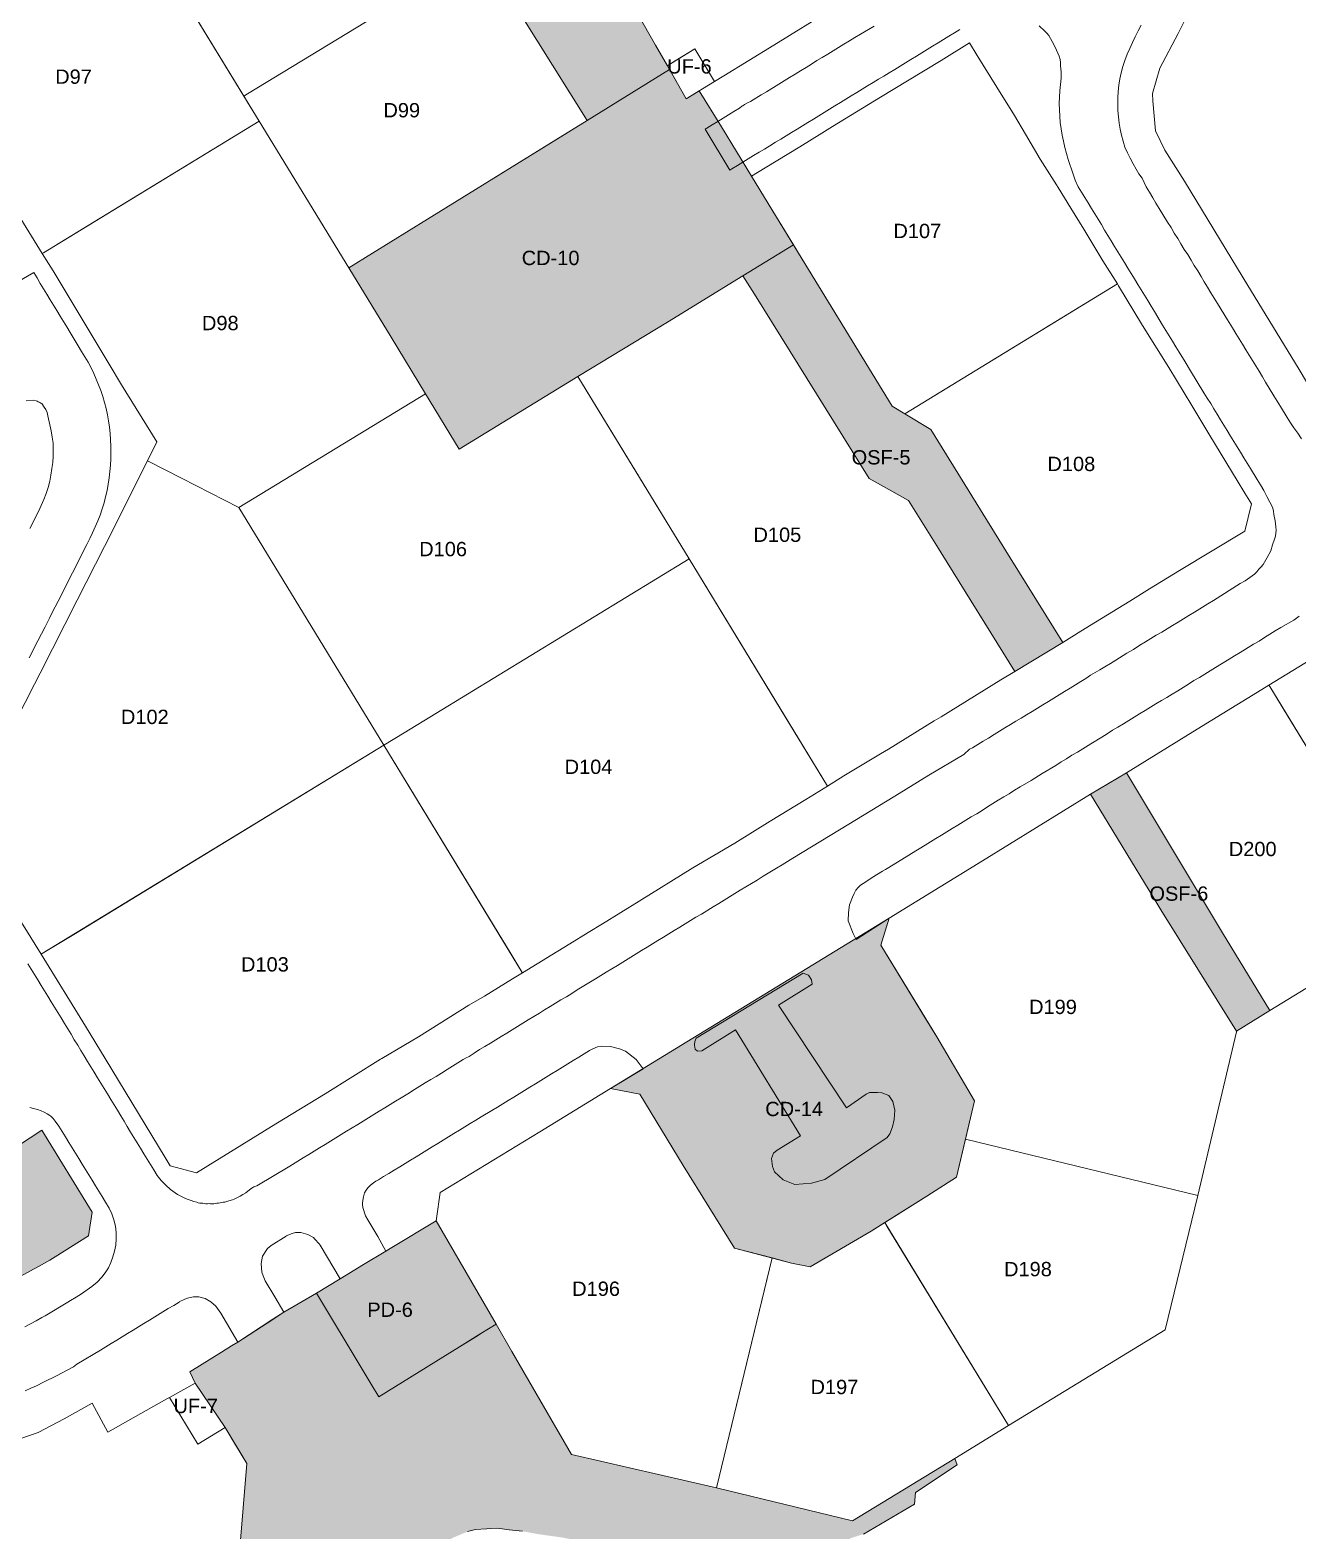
# Model space of a CAD drawing. Header units: metres. Extents: x 662613 to 666742, y 2728069 to 2732733.
# Drawn here: x 663314.1 to 663473.7, y 2728750.6 to 2728939.4 of the extents above; entities that cross this region are included whole.
import ezdxf
from ezdxf.enums import TextEntityAlignment as Align

# ---------------------------------------------------------------- set-up
doc = ezdxf.new("R2010")
doc.units = ezdxf.units.M
doc.header["$MEASUREMENT"] = 0
for name, color, linetype, lineweight in [('DQ_PLOT_ID', 252, 'Continuous', 18), ('Xref_DQ_MasterPlan_2024$0$DQ_PLOTS', 252, 'Continuous', 15), ('Xref_DQ_MasterPlan_2024$0$DQ_ROADS', 8, 'Continuous', 13)]:
    doc.layers.add(name, color=color, linetype=linetype, lineweight=lineweight)
doc.layers.add('Open area$0$INTENSIVE LANDSCAPING AND PLAZAS', color=7, linetype='Continuous', true_color=0xecf9e2)
doc.layers.add('Open area$0$PUBLIC PARKING', color=254, linetype='Continuous')
doc.styles.add('DQ_Plot_ID', font='arial.ttf')

# ---------------------------------------------------------------- blocks, each defined once
blk = doc.blocks.new('Xref_DQ_MasterPlan_2024$0$DQ_Roads_')
at = {"layer": 'Xref_DQ_MasterPlan_2024$0$DQ_ROADS'}
for points in [[(663473.8561, 2728865.6725), (663473.1593, 2728865.18), (663471.517, 2728864.2434), (663470.8243, 2728863.8336), (663470.1441, 2728863.4151), (663469.4673, 2728862.9986), (663468.7903, 2728862.5414), (663468.0998, 2728862.1562), (663466.4077, 2728861.1046), (663465.6847, 2728860.6919), (663465.0266, 2728860.2535), (663463.3117, 2728859.2325), (663462.6476, 2728858.8055), (663461.9529, 2728858.3867), (663461.2879, 2728857.9738), (663460.5918, 2728857.5705), (663459.91, 2728857.1372), (663459.2246, 2728856.7131), (663458.5612, 2728856.2964), (663457.863, 2728855.882), (663457.1768, 2728855.4571), (663456.4963, 2728855.051), (663455.8121, 2728854.6397), (663455.125, 2728854.232), (663454.4396, 2728853.8128), (663453.7483, 2728853.402), (663453.0726, 2728852.9722), (663452.3998, 2728852.5443), (663451.7282, 2728852.1391), (663451.0378, 2728851.7165), (663450.3626, 2728851.3199), (663449.6719, 2728850.8909), (663448.9897, 2728850.4786), (663447.6303, 2728849.6279), (663446.5966, 2728848.9883), (663445.9357, 2728848.5849), (663445.239, 2728848.1737), (663444.5527, 2728847.7483), (663443.8843, 2728847.3445), (663443.1994, 2728846.9144), (663441.499, 2728845.8793), (663440.1008, 2728845.021), (663438.7328, 2728844.1895), (663438.0359, 2728843.7767), (663437.3659, 2728843.3503), (663436.6761, 2728842.9439), (663435.9827, 2728842.5137), (663435.3124, 2728842.1051), (663434.6195, 2728841.6808), (663433.9454, 2728841.252), (663433.2595, 2728840.8314), (663432.5801, 2728840.4167), (663430.8672, 2728839.3869), (663430.1864, 2728838.9609), (663429.5028, 2728838.5455), (663428.8237, 2728838.1142), (663428.1315, 2728837.6989), (663427.4475, 2728837.3013), (663426.7676, 2728836.8819), (663425.0744, 2728835.842), (663424.3662, 2728835.4153), (663421.9787, 2728833.921), (663421.7899, 2728833.8258), (663421.4123, 2728833.605), (663420.664, 2728833.1215), (663419.9899, 2728832.7026), (663419.3136, 2728832.2785), (663418.6452, 2728831.8466), (663418.3488, 2728831.538), (663418.0745, 2728831.2095), (663417.8325, 2728830.7851), (663417.6168, 2728830.3468), (663417.2705, 2728829.3739), (663417.1406, 2728828.4029), (663417.088, 2728827.3577), (663417.7106, 2728825.7686), (663418.0998, 2728825.0217), (663422.2306, 2728827.691), (663421.1916, 2728824.296), (663428.2559, 2728812.756), (663432.9957, 2728804.732), (663430.725, 2728795.132), (663426.9743, 2728792.7168), (663419.9924, 2728788.3329), (663412.3241, 2728783.834), (663409.9625, 2728784.3123), (663402.7722, 2728786.186), (663396.3281, 2728796.5719), (663390.8793, 2728805.56), (663387.1994, 2728806.261), (663391.2955, 2728808.7229), (663390.399, 2728809.9083), (663389.0677, 2728810.9665), (663388.3069, 2728811.2554), (663387.1686, 2728811.5276), (663386.1016, 2728811.5741), (663385.563, 2728811.4907), (663384.8937, 2728811.2271), (663384.5544, 2728811.0286), (663383.8694, 2728810.6184), (663383.1866, 2728810.2014), (663382.5044, 2728809.7816), (663381.8232, 2728809.3625), (663381.141, 2728808.9453), (663380.4589, 2728808.5277), (663379.7774, 2728808.1092), (663379.0954, 2728807.6906), (663378.4132, 2728807.2719), (663377.7306, 2728806.8552), (663377.049, 2728806.4364), (663376.3663, 2728806.018), (663375.6832, 2728805.6011), (663375.0008, 2728805.1836), (663374.3173, 2728804.7665), (663373.6351, 2728804.3511), (663372.9518, 2728803.9346), (663372.2691, 2728803.5166), (663370.9034, 2728802.6835), (663370.221, 2728802.2679), (663369.5387, 2728801.8515), (663368.856, 2728801.4338), (663368.1738, 2728801.0156), (663367.491, 2728800.596), (663366.8086, 2728800.179), (663366.1258, 2728799.7611), (663365.444, 2728799.3452), (663364.7609, 2728798.9281), (663364.0777, 2728798.5099), (663363.3958, 2728798.0935), (663362.7126, 2728797.6761), (663362.0292, 2728797.2585), (663361.3477, 2728796.8418), (663360.6652, 2728796.4258), (663359.9823, 2728796.009), (663359.3, 2728795.5914), (663358.6258, 2728795.1781), (663357.9957, 2728794.7917), (663357.6782, 2728794.6116), (663357.374, 2728794.4098), (663356.9991, 2728794.1051), (663356.632, 2728793.7834), (663356.4268, 2728793.4614), (663356.2444, 2728793.1258), (663356.1131, 2728792.6531), (663356.0077, 2728792.174), (663356, 2728791.8816), (663355.9942, 2728791.6584), (663356.036, 2728791.2806), (663356.3584, 2728790.2606), (663356.6578, 2728789.7357), (663357.8998, 2728787.6662), (663358.9104, 2728785.8127), (663356.1038, 2728784.1145), (663353.1644, 2728782.336), (663350.6377, 2728786.5654), (663350.5276, 2728786.744), (663349.9873, 2728787.3238), (663349.8105, 2728787.5135), (663349.0999, 2728787.918), (663348.2092, 2728788.1361), (663347.542, 2728788.1399), (663347.1417, 2728788.0222), (663346.3664, 2728787.7152), (663346.3552, 2728787.7108), (663344.5069, 2728786.5066), (663344.0204, 2728786.128), (663343.3916, 2728785.1658), (663343.2132, 2728784.2427), (663343.3317, 2728783.1626), (663343.5009, 2728782.6839), (663343.7174, 2728782.0716), (663344.969, 2728780.0571), (663346.0904, 2728778.1391), (663344.6968, 2728777.2283), (663340.304, 2728774.3575), (663338.1672, 2728778.0156), (663337.5463, 2728778.8652), (663336.8991, 2728779.4279), (663336.1983, 2728779.8637), (663335.3853, 2728780.06), (663335.1644, 2728780.0551), (663335.1527, 2728780.0548), (663334.7242, 2728780.0417), (663334.3001, 2728779.9791), (663333.9496, 2728779.9021), (663333.6131, 2728779.7773), (663332.9213, 2728779.4108), (663332.9129, 2728779.4061), (663332.2297, 2728778.9907), (663331.5468, 2728778.5746), (663329.1597, 2728777.1136), (663328.4719, 2728776.6923), (663327.7891, 2728776.2764), (663327.1051, 2728775.8606), (663326.4215, 2728775.4464), (663325.7382, 2728775.0315), (663325.0555, 2728774.6212), (663324.3707, 2728774.2067), (663323.6851, 2728773.7885), (663323.001, 2728773.371), (663320.0426, 2728771.5764), (663319.6095, 2728771.2563), (663318.8995, 2728770.8598), (663318.1923, 2728770.4832), (663317.4708, 2728770.1107), (663315.8255, 2728769.3059), (663314.9684, 2728768.8819), (663314.2429, 2728768.5599), (663313.5161, 2728768.2515)], [(663313.5082, 2728776.2995), (663314.2259, 2728776.6654), (663314.9372, 2728777.0537), (663315.6433, 2728777.4552), (663316.032, 2728777.6819), (663318.9177, 2728779.3973), (663319.2548, 2728779.6046), (663319.9391, 2728780.0019), (663320.6315, 2728780.4263), (663321.9369, 2728781.3401), (663322.5846, 2728781.8996), (663323.1704, 2728782.5161), (663323.6148, 2728783.0885), (663324.0017, 2728783.712), (663324.3194, 2728784.3736), (663324.5716, 2728785.0774), (663324.7801, 2728785.8155), (663324.9293, 2728786.5767), (663324.9926, 2728787.3554), (663324.9807, 2728788.1414), (663324.8878, 2728788.9365), (663324.7116, 2728789.7276), (663324.4525, 2728790.486), (663324.0959, 2728791.2331), (663323.6531, 2728791.9562), (663323.2163, 2728792.6695), (663322.7995, 2728793.3525), (663322.384, 2728794.0343), (663321.9693, 2728794.7151), (663321.549, 2728795.3994), (663321.1322, 2728796.0811), (663320.7137, 2728796.7652), (663320.295, 2728797.448), (663319.8743, 2728798.1314), (663319.4619, 2728798.8096), (663319.0408, 2728799.4923), (663318.6211, 2728800.171), (663318.1915, 2728800.8495), (663317.7564, 2728801.5172), (663317.3014, 2728802.1709), (663317.1804, 2728802.3367), (663317.0481, 2728802.4937), (663316.9027, 2728802.6408), (663316.7475, 2728802.7775), (663316.6535, 2728802.8487), (663316.3096, 2728803.0882), (663315.9366, 2728803.2952), (663315.5502, 2728803.4756), (663315.0768, 2728803.6333), (663314.5936, 2728803.7576), (663314.1124, 2728803.8892)], [(663314.1208, 2728876.6845), (663314.4834, 2728877.4066), (663314.8448, 2728878.1262), (663315.207, 2728878.85), (663315.5415, 2728879.5912), (663315.8673, 2728880.3418), (663316.1585, 2728881.0989), (663316.412, 2728881.8698), (663316.6176, 2728882.644), (663316.7815, 2728883.4332), (663316.9063, 2728884.243), (663316.9996, 2728885.0221), (663317.0393, 2728885.8194), (663317.0586, 2728886.6168), (663317.0599, 2728887.4199), (663316.9305, 2728888.1939), (663316.8008, 2728888.9695), (663316.4047, 2728890.8961), (663316.2828, 2728891.2789), (663316.1367, 2728891.6532), (663315.945, 2728891.9695), (663315.6126, 2728892.4165), (663315.508, 2728892.487), (663315.3987, 2728892.5501), (663315.2853, 2728892.6055), (663315.1683, 2728892.6529), (663315.039, 2728892.7094), (663314.9096, 2728892.766), (663314.6379, 2728892.8423), (663313.6745, 2728892.7763)], [(663308.2764, 2728905.2733), (663314.6071, 2728908.9023), (663315.0252, 2728908.2189), (663315.4332, 2728907.5399), (663315.8508, 2728906.8552), (663316.2574, 2728906.1776), (663316.6886, 2728905.4825), (663317.0958, 2728904.8096), (663317.522, 2728904.1151), (663317.9317, 2728903.4303), (663318.3386, 2728902.7574), (663318.7614, 2728902.0681), (663319.1834, 2728901.3747), (663320.2164, 2728899.6744), (663320.6312, 2728898.9893), (663321.0454, 2728898.3053), (663321.4538, 2728897.6171), (663321.8348, 2728896.9157), (663322.1724, 2728896.2164), (663322.4837, 2728895.5082), (663322.7782, 2728894.7845), (663323.0532, 2728894.0462), (663323.305, 2728893.3032), (663323.5252, 2728892.5494), (663323.7187, 2728891.7836), (663323.882, 2728891.0112), (663324.0237, 2728890.232), (663324.1455, 2728889.4497), (663324.2238, 2728888.673), (663324.2786, 2728887.8663), (663324.3132, 2728887.0701), (663324.3256, 2728886.2726), (663324.3119, 2728885.4739), (663324.2732, 2728884.6762), (663324.2059, 2728883.8777), (663324.1104, 2728883.083), (663323.9878, 2728882.2904), (663323.8482, 2728881.4982), (663323.6633, 2728880.7031), (663323.4568, 2728879.9394), (663323.2191, 2728879.1626), (663322.966, 2728878.3996), (663322.6668, 2728877.6497), (663322.3446, 2728876.9024), (663322.0028, 2728876.1626), (663321.6546, 2728875.445), (663321.2907, 2728874.711), (663320.9326, 2728873.9978), (663320.5713, 2728873.283), (663320.2098, 2728872.5693), (663319.8485, 2728871.8546), (663319.4863, 2728871.1432), (663319.125, 2728870.4298), (663318.7658, 2728869.7136), (663318.402, 2728869), (663318.0464, 2728868.2899), (663317.6815, 2728867.5793), (663317.3075, 2728866.8631), (663316.9505, 2728866.142), (663316.5886, 2728865.4322), (663316.0376, 2728864.3452), (663315.1339, 2728862.5629), (663314.7714, 2728861.8474), (663314.4094, 2728861.136), (663314.0472, 2728860.422)], [(663313.8772, 2728821.9587), (663314.2942, 2728821.2741), (663314.7149, 2728820.5907), (663315.1337, 2728819.9131), (663315.5486, 2728819.2267), (663315.965, 2728818.5458), (663316.3835, 2728817.8655), (663316.8018, 2728817.182), (663317.2179, 2728816.4997), (663317.632, 2728815.8182), (663318.0556, 2728815.135), (663318.4727, 2728814.4517), (663318.8897, 2728813.7705), (663319.3027, 2728813.0873), (663319.7207, 2728812.4042), (663320.1427, 2728811.7222), (663320.5587, 2728811.0398), (663320.9756, 2728810.3573), (663321.3941, 2728809.6747), (663321.8096, 2728808.9917), (663322.2219, 2728808.3065), (663322.6408, 2728807.6267), (663323.0577, 2728806.9424), (663323.4747, 2728806.2594), (663323.8923, 2728805.5761), (663324.31, 2728804.8944), (663324.7239, 2728804.2113), (663325.1408, 2728803.5281), (663325.5567, 2728802.8436), (663325.9742, 2728802.1619), (663326.3871, 2728801.4787), (663326.8046, 2728800.7935), (663327.2216, 2728800.1119), (663327.6383, 2728799.4277), (663328.0542, 2728798.745), (663328.47, 2728798.0618), (663328.8855, 2728797.3786), (663329.3005, 2728796.6948), (663329.7226, 2728796.0141), (663330.1499, 2728795.3339), (663330.6509, 2728794.6944), (663331.2135, 2728794.0905), (663331.8042, 2728793.5711), (663332.4016, 2728793.1444), (663332.7062, 2728792.9442), (663333.0239, 2728792.7657), (663333.3622, 2728792.5872), (663333.7117, 2728792.4314), (663334.052, 2728792.287), (663334.4016, 2728792.1666), (663334.7657, 2728792.0461), (663335.1369, 2728791.9504), (663335.3233, 2728791.8995), (663335.5128, 2728791.8618), (663335.7045, 2728791.8372), (663335.8974, 2728791.8259), (663336.0885, 2728791.7947), (663336.2813, 2728791.7769), (663336.4748, 2728791.7724), (663336.6683, 2728791.7813), (663336.8694, 2728791.7646), (663337.0712, 2728791.762), (663337.2727, 2728791.7733), (663337.4729, 2728791.7986), (663337.6721, 2728791.8224), (663337.8714, 2728791.8456), (663337.874, 2728791.837), (663337.8761, 2728791.8281), (663338.0722, 2728791.8774), (663338.2713, 2728791.913), (663338.4683, 2728791.9518), (663338.6675, 2728791.9768), (663339.0511, 2728792.0948), (663339.445, 2728792.2017), (663339.6357, 2728792.2749), (663339.8208, 2728792.3612), (663340.5716, 2728792.7025), (663340.9323, 2728792.9212), (663341.283, 2728793.1555), (663341.9672, 2728793.687), (663342.163, 2728793.8086), (663342.2912, 2728793.876), (663342.6675, 2728794.0099), (663346.8185, 2728796.5029), (663347.1607, 2728796.7134), (663348.5298, 2728797.5594), (663349.2072, 2728797.9751), (663349.9007, 2728798.3883), (663350.5799, 2728798.797), (663351.2797, 2728799.2313), (663351.9465, 2728799.6449), (663353.3164, 2728800.4883), (663353.9869, 2728800.9024), (663354.6894, 2728801.3152), (663355.3844, 2728801.7364), (663356.0493, 2728802.1501), (663357.4208, 2728802.9987), (663358.0945, 2728803.413), (663358.782, 2728803.8356), (663359.4644, 2728804.255), (663360.1463, 2728804.6699), (663360.8312, 2728805.0846), (663361.6813, 2728805.5962), (663362.5317, 2728806.1211), (663363.884, 2728806.9637), (663364.5756, 2728807.3876), (663365.2495, 2728807.7834), (663365.9391, 2728808.2131), (663366.6207, 2728808.6378), (663367.2993, 2728809.0573), (663367.9656, 2728809.4917), (663368.6474, 2728809.9015), (663369.0082, 2728810.1108), (663369.3827, 2728810.2945), (663370.0291, 2728810.7241), (663370.7067, 2728811.1524), (663371.3915, 2728811.5585), (663372.0812, 2728811.985), (663372.7435, 2728812.4061), (663373.4456, 2728812.8018), (663374.1382, 2728813.227), (663374.8251, 2728813.6323), (663375.4953, 2728814.075), (663376.1714, 2728814.4911), (663376.8459, 2728814.9043), (663377.5288, 2728815.3196), (663378.2328, 2728815.7305), (663378.8957, 2728816.1584), (663379.5792, 2728816.5769), (663380.273, 2728817.0011), (663380.9532, 2728817.4165), (663381.6372, 2728817.8026), (663382.3275, 2728818.2239), (663382.997, 2728818.6609), (663384.2632, 2728819.4313), (663385.3041, 2728820.0581), (663385.9597, 2728820.4661), (663386.6533, 2728820.8804), (663388.0513, 2728821.7395), (663389.7419, 2728822.7834), (663390.4317, 2728823.1993), (663391.1018, 2728823.6197), (663391.7896, 2728824.0343), (663392.4697, 2728824.4549), (663393.1596, 2728824.8741), (663393.8355, 2728825.2942), (663394.5213, 2728825.711), (663395.1908, 2728826.1222), (663395.8877, 2728826.5446), (663396.5664, 2728826.9619), (663397.2529, 2728827.3824), (663397.9281, 2728827.8002), (663398.617, 2728828.208), (663399.2982, 2728828.6302), (663399.4136, 2728828.7014), (663400.1104, 2728829.1019), (663400.7961, 2728829.523), (663402.1565, 2728830.3728), (663402.8318, 2728830.7822), (663403.5125, 2728831.2021), (663404.1973, 2728831.617), (663405.623, 2728832.4807), (663406.3951, 2728832.9695), (663408.0914, 2728833.9972), (663408.7796, 2728834.401), (663409.4647, 2728834.8201), (663410.1359, 2728835.2457), (663416.0141, 2728838.8153), (663422.9732, 2728843.0352), (663427.2535, 2728845.6624), (663431.6493, 2728848.2823), (663432.3697, 2728848.9284), (663432.7166, 2728849.1296), (663433.4021, 2728849.5359), (663434.0886, 2728849.9401), (663434.7648, 2728850.3528), (663435.4521, 2728850.7788), (663436.1375, 2728851.1958), (663436.8145, 2728851.6141), (663437.5028, 2728852.0349), (663438.1848, 2728852.4505), (663438.8658, 2728852.8619), (663439.5468, 2728853.2794), (663440.2331, 2728853.7004), (663440.917, 2728854.1168), (663441.5988, 2728854.5325), (663442.2801, 2728854.9492), (663442.9628, 2728855.3666), (663443.6432, 2728855.7863), (663444.3237, 2728856.2054), (663445.0092, 2728856.6231), (663445.6933, 2728857.0383), (663446.3712, 2728857.4527), (663446.9991, 2728857.8378), (663447.5726, 2728858.24), (663448.7384, 2728858.9415), (663449.4053, 2728859.3173), (663450.1146, 2728859.7265), (663450.7754, 2728860.1475), (663452.1319, 2728861.0055), (663452.9883, 2728861.4992), (663453.809, 2728862.0174), (663454.5001, 2728862.4408), (663455.1684, 2728862.8635), (663455.8545, 2728863.2779), (663456.544, 2728863.6843), (663457.2301, 2728864.0887), (663457.9155, 2728864.5207), (663458.61, 2728864.9296), (663459.2971, 2728865.357), (663459.964, 2728865.7598), (663460.6541, 2728866.1977), (663462.359, 2728867.2298), (663463.0384, 2728867.6486), (663466.3981, 2728869.7709), (663467.022, 2728870.1268), (663467.6096, 2728870.5413), (663467.9105, 2728870.7381), (663468.1969, 2728870.9555), (663468.4972, 2728871.2676), (663468.7791, 2728871.5966), (663469.0514, 2728871.8763), (663469.3035, 2728872.1742), (663469.7921, 2728873.0363), (663470.2568, 2728873.9114), (663470.4916, 2728874.6372), (663470.746, 2728875.3652), (663470.855, 2728875.7294), (663470.9151, 2728876.102), (663470.9278, 2728876.4987), (663470.9099, 2728876.897), (663470.8182, 2728877.6748), (663470.6636, 2728878.4623), (663470.5988, 2728878.8662), (663470.506, 2728879.2645), (663470.3492, 2728879.648), (663470.1664, 2728880.0197), (663469.7889, 2728880.7409), (663469.3744, 2728881.4748), (663468.9553, 2728882.1856), (663468.5434, 2728882.8729), (663467.7113, 2728884.2385), (663467.2914, 2728884.9253), (663466.8798, 2728885.604), (663466.4604, 2728886.2882), (663466.0448, 2728886.972), (663465.6287, 2728887.6564), (663465.2113, 2728888.3379), (663464.7939, 2728889.0205), (663464.3753, 2728889.7025), (663463.9579, 2728890.3856), (663463.5391, 2728891.0663), (663463.12, 2728891.7491), (663462.7011, 2728892.4288), (663462.2541, 2728893.0989), (663461.84, 2728893.7754), (663461.0014, 2728895.1545), (663460.1667, 2728896.5221), (663459.4781, 2728897.6762), (663458.7295, 2728898.8919), (663458.3182, 2728899.5689), (663457.9186, 2728900.256), (663457.4991, 2728900.9442), (663457.0772, 2728901.6217), (663456.6604, 2728902.301), (663455.6247, 2728904.0078), (663455.2054, 2728904.6872), (663454.79, 2728905.3705), (663454.3696, 2728906.0548), (663453.9614, 2728906.7386), (663453.5401, 2728907.4163), (663453.117, 2728908.0976), (663452.7076, 2728908.784), (663452.288, 2728909.4642), (663451.8672, 2728910.1488), (663451.4484, 2728910.8303), (663451.0265, 2728911.5185), (663450.6157, 2728912.1915), (663450.1995, 2728912.8706), (663449.775, 2728913.5587), (663449.3619, 2728914.2388), (663448.9447, 2728914.9235), (663448.5283, 2728915.6063), (663448.111, 2728916.2883), (663447.694, 2728916.9711), (663447.2775, 2728917.6534), (663446.8588, 2728918.3353), (663446.4385, 2728919.0162), (663446.0112, 2728919.7022), (663445.6519, 2728920.5159), (663445.3825, 2728921.2554), (663444.7622, 2728923.1242), (663444.5443, 2728923.8821), (663444.3583, 2728924.6496), (663444.1693, 2728925.4244), (663444.0074, 2728926.1991), (663443.8798, 2728926.9875), (663443.7791, 2728927.7719), (663443.7091, 2728928.5604), (663443.6687, 2728929.3542), (663443.6582, 2728930.1515), (663443.6813, 2728930.9498), (663443.7368, 2728931.747), (663443.8157, 2728932.545), (663443.8752, 2728933.3456), (663443.8808, 2728934.14), (663443.8141, 2728934.9223), (663443.7941, 2728935.3215), (663443.7462, 2728935.7183), (663443.6214, 2728936.108), (663443.4704, 2728936.4883), (663443.1396, 2728937.2416), (663442.7462, 2728937.9761), (663442.5615, 2728938.3493), (663442.3532, 2728938.7099), (663442.1029, 2728939), (663441.8329, 2728939.2719), (663441.1372, 2728939.9437)], [(663431.1306, 2728939.473), (663430.4479, 2728939.0486), (663429.7687, 2728938.6241), (663429.0845, 2728938.2105), (663428.4042, 2728937.7934), (663427.7205, 2728937.3766), (663427.0382, 2728936.9597), (663426.3549, 2728936.5406), (663425.6728, 2728936.1264), (663424.9904, 2728935.7105), (663424.3065, 2728935.2905), (663423.6245, 2728934.8714), (663422.9437, 2728934.452), (663422.2602, 2728934.0378), (663421.5771, 2728933.6185), (663420.8971, 2728933.2038), (663420.2152, 2728932.7875), (663419.5309, 2728932.3682), (663418.8469, 2728931.954), (663418.1648, 2728931.5338), (663417.4809, 2728931.1184), (663416.7989, 2728930.7006), (663416.1166, 2728930.2827), (663415.4304, 2728929.8631), (663414.754, 2728929.4456), (663414.0691, 2728929.0308), (663413.3867, 2728928.614), (663412.7066, 2728928.1974), (663412.0226, 2728927.7789), (663411.3359, 2728927.3611), (663410.6583, 2728926.9477), (663409.9764, 2728926.527), (663409.2892, 2728926.1113), (663408.6088, 2728925.693), (663407.925, 2728925.2791), (663407.2442, 2728924.8586), (663406.5598, 2728924.4376), (663405.878, 2728924.0246), (663405.1959, 2728923.6062), (663404.5113, 2728923.1924), (663403.8282, 2728922.7759), (663403.1467, 2728922.357), (663402.4601, 2728921.9412), (663402.1965, 2728921.7981), (663399.0963, 2728926.9447), (663399.2016, 2728927.0109), (663399.307, 2728927.0771), (663399.9916, 2728927.4941), (663400.6744, 2728927.9138), (663401.3559, 2728928.3282), (663402.0397, 2728928.7422), (663402.7208, 2728929.1553), (663403.4257, 2728929.586), (663403.7294, 2728929.8216), (663403.8225, 2728929.8839), (663404.0487, 2728930.0355), (663404.411, 2728930.2355), (663404.7855, 2728930.4118), (663405.4569, 2728930.8399), (663406.1389, 2728931.2557), (663406.8131, 2728931.6486), (663408.359, 2728932.6002), (663409.0313, 2728933.028), (663409.7159, 2728933.4518), (663410.4272, 2728933.8364), (663411.1007, 2728934.2729), (663411.7858, 2728934.7025), (663412.4546, 2728935.117), (663413.1454, 2728935.5531), (663413.8226, 2728935.9541), (663414.5159, 2728936.3647), (663415.1945, 2728936.7796), (663415.8843, 2728937.2012), (663416.5623, 2728937.6073), (663417.2401, 2728938.0357), (663417.9315, 2728938.4475), (663418.629, 2728938.8847), (663420.3425, 2728939.9009)], [(663453.9388, 2728940.0055), (663453.5695, 2728939.2904), (663453.2074, 2728938.5686), (663452.8524, 2728937.8371), (663452.5183, 2728937.1017), (663452.1972, 2728936.3502), (663451.9111, 2728935.5861), (663451.6674, 2728934.8171), (663451.4594, 2728934.0398), (663451.2867, 2728933.2538), (663451.1512, 2728932.4597), (663451.0654, 2728931.6656), (663451.017, 2728930.8701), (663451.0062, 2728930.0732), (663451.0294, 2728929.2801), (663451.09, 2728928.4897), (663451.1913, 2728927.7066), (663451.3248, 2728926.9268), (663451.4845, 2728926.1596), (663451.6779, 2728925.4119), (663451.9207, 2728924.6877), (663452.2206, 2728923.9762), (663452.5638, 2728923.2703), (663452.9391, 2728922.5675), (663453.3148, 2728921.8888), (663453.6812, 2728921.3102), (663454.0845, 2728920.7895), (663454.5674, 2728919.6619), (663455.0082, 2728918.9967), (663455.4236, 2728918.3096), (663455.8221, 2728917.6197), (663456.2408, 2728916.9394), (663457.2798, 2728915.2329), (663457.73, 2728914.5715), (663458.1173, 2728913.8727), (663458.5707, 2728913.1947), (663458.966, 2728912.521), (663459.375, 2728911.8192), (663459.8082, 2728911.1588), (663460.2474, 2728910.4626), (663460.644, 2728909.7931), (663461.0746, 2728909.0975), (663461.4931, 2728908.4166), (663461.8862, 2728907.7196), (663462.3149, 2728907.0451), (663462.7311, 2728906.3567), (663463.1495, 2728905.6954), (663463.5805, 2728905.0067), (663464.8338, 2728902.9473), (663465.4458, 2728901.9351), (663465.874, 2728901.249), (663466.2907, 2728900.5648), (663466.7064, 2728899.8868), (663467.1251, 2728899.1973), (663467.5406, 2728898.5078), (663467.9547, 2728897.8336), (663468.3722, 2728897.1512), (663468.7873, 2728896.4779), (663469.2093, 2728895.7863), (663469.6176, 2728895.0941), (663470.6519, 2728893.3952), (663471.066, 2728892.7165), (663471.4807, 2728892.0348), (663472.3402, 2728890.6604), (663472.7456, 2728889.9851), (663473.1807, 2728889.3703), (663473.6577, 2728888.6838), (663474.1135, 2728887.9657)]]:
    blk.add_lwpolyline(points, dxfattribs=at)
blk.add_lwpolyline([(663397.744, 2728811.7095), (663397.8193, 2728811.22), (663398.1368, 2728810.9819), (663398.6924, 2728811.0216), (663402.8993, 2728813.641), (663411.0749, 2728800.306), (663408.1381, 2728798.52), (663407.7015, 2728798.1231), (663407.4634, 2728797.4484), (663407.5824, 2728796.4563), (663407.8206, 2728795.7816), (663408.8921, 2728794.7894), (663410.3606, 2728794.1941), (663412.464, 2728794.3528), (663414.1706, 2728794.8291), (663421.989, 2728800.1075), (663422.3462, 2728800.5838), (663422.6637, 2728801.4569), (663422.8621, 2728802.3697), (663422.9415, 2728803.5206), (663422.7034, 2728804.6319), (663422.1875, 2728805.386), (663421.3244, 2728805.7179), (663420.7801, 2728805.7729), (663419.7771, 2728805.7465), (663419.3424, 2728805.5339), (663416.8693, 2728803.8381), (663408.3365, 2728816.7366), (663412.5434, 2728819.3957), (663412.464, 2728819.9513), (663412.1068, 2728820.5069), (663411.4321, 2728820.7847), (663397.978, 2728812.6091), (663397.7796, 2728812.1725), (663397.7505, 2728811.7942)], close=True, dxfattribs=at)
blk = doc.blocks.new('Xref_DQ_MasterPlan_2024')
at = {"layer": 'Xref_DQ_MasterPlan_2024$0$DQ_PLOTS'}
for points in [[(663369.2, 2728750.53), (663370.21, 2728750.8), (663372.95, 2728750.95), (663374.45, 2728750.74), (663376.11, 2728750.58)], [(663419.01, 2728750.21), (663425.44, 2728753.96), (663425.58, 2728755.43), (663430.82, 2728758.94), (663430.52, 2728759.74), (663437.27, 2728763.86), (663456.99, 2728775.89), (663461.09, 2728792.81), (663465.94, 2728813.4), (663465.96, 2728813.49), (663470.16, 2728816.09), (663488.26, 2728827.13), (663506.19, 2728838.07), (663524.12, 2728849), (663542.05, 2728859.93), (663555.83, 2728856.59), (663573.04, 2728852.42), (663593.27, 2728864.76)], [(663577.14, 2728943.86), (663564.99, 2728936.39), (663554.23, 2728929.81), (663539.64, 2728920.93), (663527.28, 2728913.28), (663513.04, 2728904.73), (663501.66, 2728897.79), (663489.84, 2728890.6), (663483.11, 2728886.27), (663479.62, 2728886.96), (663473.84, 2728896.72), (663466.79, 2728908.25), (663459.39, 2728920.39), (663456.93, 2728924.31), (663455.78, 2728926.73), (663455.42, 2728930.48), (663455.37, 2728931.42), (663456.29, 2728934.6), (663458.63, 2728938.96), (663467.23, 2728956.22)], [(663376.11, 2728750.58), (663374.45, 2728750.74), (663372.95, 2728750.95), (663370.21, 2728750.8), (663369.2, 2728750.53)], [(663339.21, 2728732.21), (663341.43, 2728759.11), (663340.02, 2728761.43), (663338.68, 2728763.62), (663334.93, 2728769.22), (663334.26, 2728770.63), (663338.23, 2728773.11), (663339.51, 2728773.88), (663340.3, 2728774.36), (663344.7, 2728777.23), (663346.09, 2728778.14), (663350.18, 2728780.53), (663356.07, 2728770.77), (663357.08, 2728769.09), (663358.04, 2728767.49), (663368.17, 2728773.75), (663370.44, 2728775.16), (663370.44, 2728775.16), (663370.87, 2728775.43), (663372.78, 2728776.61), (663374.76, 2728773.19), (663382.27, 2728760.22), (663400.53, 2728756.04), (663417.64, 2728751.89), (663430.52, 2728759.74), (663430.82, 2728758.94), (663425.58, 2728755.43), (663425.44, 2728753.96), (663419.01, 2728750.21)]]:
    blk.add_lwpolyline(points, dxfattribs=at)
blk.add_lwpolyline([(663309.61, 2728797.09), (663315.62, 2728801.03), (663321.95, 2728790.69), (663321.51, 2728787.74), (663317.31, 2728785.09, -0.03357), (663306.15, 2728779.39)], format="xyb", dxfattribs=at)
for points in [[(663355.29, 2728974.75), (663367.29, 2728982.3), (663369.1, 2728979.13), (663369.11, 2728979.11), (663369.88, 2728977.76), (663377.22, 2728964.9), (663382.2, 2728956.18), (663384.11, 2728952.83), (663392.85, 2728937.52), (663394.34, 2728934.91), (663394.62, 2728934.42), (663384.24, 2728928.01), (663373.55, 2728945.15), (663372.87, 2728946.24), (663372.47, 2728946.9), (663370.98, 2728949.34), (663362.05, 2728964.01), (663356.23, 2728973.25), (663355.29, 2728974.75)], [(663370.98, 2728949.34), (663341.52, 2728931.37), (663341.5, 2728931.36), (663341.06, 2728931.09), (663325.58, 2728956.46), (663327.87, 2728957.84), (663341.76, 2728966.48), (663352.84, 2728973.25), (663353.1, 2728973.41), (663355.29, 2728974.75), (663356.23, 2728973.25), (663362.05, 2728964.01), (663370.98, 2728949.34)], [(663426.72, 2728949.07), (663416.94, 2728943.16), (663416.66, 2728942.99), (663415.09, 2728942.04), (663407.74, 2728937.52), (663401.44, 2728933.64), (663400.29, 2728932.94), (663397.8, 2728937.03), (663395.34, 2728935.52), (663394.39, 2728934.94), (663394.34, 2728934.91), (663392.85, 2728937.52), (663384.11, 2728952.83), (663382.2, 2728956.18), (663411.49, 2728974.04), (663426.72, 2728949.07)], [(663315.68, 2728911.3), (663308.25, 2728923.29), (663304.73, 2728928.74), (663303.68, 2728930.91), (663303.45, 2728933.24), (663303.57, 2728935.41), (663304.06, 2728938.57), (663305.13, 2728942.09), (663306.83, 2728944.48), (663309.38, 2728946.55), (663313.21, 2728948.99), (663316.65, 2728951.06), (663320.29, 2728953.26), (663325.58, 2728956.46), (663342.98, 2728927.95), (663315.84, 2728911.4), (663315.68, 2728911.3)], [(663354.24, 2728909.49), (663342.98, 2728927.95), (663341.06, 2728931.09), (663341.5, 2728931.36), (663341.52, 2728931.37), (663370.98, 2728949.34), (663372.47, 2728946.9), (663372.87, 2728946.24), (663373.55, 2728945.15), (663384.24, 2728928.01), (663364.17, 2728915.62), (663357.23, 2728911.34), (663354.24, 2728909.49)], [(663400.29, 2728932.94), (663396.71, 2728930.76), (663394.34, 2728934.91), (663394.39, 2728934.94), (663397.8, 2728937.03), (663400.29, 2728932.94)], [(663441.26, 2728923.16), (663443.31, 2728919.94), (663443.53, 2728919.6), (663445.12, 2728917), (663446.76, 2728914.34), (663449.15, 2728910.38), (663450.97, 2728907.46), (663445.5, 2728904.13), (663424.21, 2728891.14), (663422.63, 2728892.1), (663410.85, 2728911.35), (663408.08, 2728915.88), (663404.94, 2728921.02), (663406.64, 2728922.07), (663411, 2728924.71), (663413.79, 2728926.44), (663415.1, 2728927.25), (663421.17, 2728930.97), (663424.55, 2728933), (663428.8, 2728935.59), (663432.36, 2728937.78), (663433.32, 2728936.22), (663435.8, 2728932.22), (663438.02, 2728928.65), (663439.41, 2728926.29), (663441.26, 2728923.16)], [(663396.71, 2728930.76), (663398.36, 2728931.77), (663401.14, 2728927.23), (663404.94, 2728921.02), (663408.08, 2728915.88), (663410.23, 2728912.37), (663403.85, 2728908.47), (663394.34, 2728902.67), (663383.09, 2728895.81), (663368.16, 2728886.7), (663363.92, 2728893.65), (663359.57, 2728900.76), (663354.24, 2728909.49), (663357.23, 2728911.34), (663364.17, 2728915.62), (663380.31, 2728925.59), (663384.24, 2728928.01), (663394.62, 2728934.42), (663395.24, 2728933.33), (663396.71, 2728930.76)], [(663354.24, 2728909.49), (663359.57, 2728900.76), (663363.92, 2728893.65), (663340.43, 2728879.33), (663333.2, 2728883.04), (663329.02, 2728885.18), (663328.91, 2728885.23), (663330.09, 2728887.6), (663325.66, 2728894.79), (663324.12, 2728897.36), (663317.04, 2728909.1), (663316.46, 2728910.04), (663315.68, 2728911.3), (663315.84, 2728911.4), (663322.2, 2728915.27), (663342.98, 2728927.95), (663354.24, 2728909.49)], [(663438.06, 2728858.72), (663428.78, 2728873.66), (663428.45, 2728874.19), (663424.7, 2728880.24), (663421.16, 2728882.19), (663419.74, 2728882.98), (663405.29, 2728906.17), (663403.85, 2728908.47), (663410.23, 2728912.37), (663410.85, 2728911.35), (663422.63, 2728892.1), (663424.21, 2728891.14), (663427.5, 2728889.15), (663437.48, 2728873.03), (663444.08, 2728862.37), (663438.06, 2728858.72)], [(663414.49, 2728844.31), (663409.26, 2728852.89), (663397.07, 2728872.87), (663383.09, 2728895.81), (663394.34, 2728902.67), (663403.85, 2728908.47), (663405.29, 2728906.17), (663419.74, 2728882.98), (663421.16, 2728882.19), (663424.7, 2728880.24), (663428.45, 2728874.19), (663428.78, 2728873.66), (663438.06, 2728858.72), (663436.28, 2728857.65), (663428.78, 2728853.03), (663427.93, 2728852.5), (663422.16, 2728848.96), (663421.16, 2728848.37), (663416.56, 2728845.6), (663414.49, 2728844.31)], [(663424.21, 2728891.14), (663450.97, 2728907.46), (663451.11, 2728907.24), (663454.13, 2728902.26), (663457.42, 2728896.95), (663460.33, 2728892.17), (663462.58, 2728888.41), (663466.03, 2728882.76), (663467, 2728881.17), (663467.83, 2728879.8), (663467.01, 2728876.39), (663462.88, 2728873.9), (663458.8, 2728871.44), (663455, 2728869.13), (663452.51, 2728867.57), (663448.22, 2728864.91), (663446.37, 2728863.78), (663444.08, 2728862.37), (663437.48, 2728873.03), (663427.5, 2728889.15), (663424.21, 2728891.14)], [(663363.92, 2728893.65), (663368.16, 2728886.7), (663383.09, 2728895.81), (663384.71, 2728893.15), (663397.07, 2728872.87), (663361.22, 2728851.01), (663358.65, 2728849.44), (663340.43, 2728879.33), (663363.92, 2728893.65)], [(663315.55, 2728823.15), (663313.49, 2728826.49), (663309.84, 2728832.21), (663309.04, 2728833.79), (663307.92, 2728836.43), (663307.7, 2728839.58), (663307.64, 2728840.42), (663307.85, 2728842.66), (663308.28, 2728844.25), (663309.17, 2728846.69), (663310.06, 2728848.08), (663314.69, 2728857.12), (663315.41, 2728858.51), (663320.07, 2728867.68), (663323.51, 2728874.42), (663328.91, 2728885.23), (663329.02, 2728885.18), (663333.2, 2728883.04), (663340.43, 2728879.33), (663358.65, 2728849.44), (663315.67, 2728823.23), (663315.55, 2728823.15)], [(663414.49, 2728844.31), (663411.75, 2728842.61), (663407.29, 2728839.89), (663402.82, 2728837.13), (663397.54, 2728834.03), (663390.81, 2728829.83), (663386.18, 2728826.97), (663384.37, 2728825.87), (663382.06, 2728824.46), (663379.81, 2728823.09), (663376.11, 2728820.82), (663376.09, 2728820.86), (663374.67, 2728823.17), (663358.65, 2728849.44), (663361.22, 2728851.01), (663397.07, 2728872.87), (663414.49, 2728844.31)], [(663470.03, 2728856.99), (663477.59, 2728861.62), (663487.98, 2728867.93), (663488.07, 2728867.78), (663506.19, 2728838.07), (663488.26, 2728827.13), (663471.84, 2728854.07), (663470.14, 2728856.85), (663470.03, 2728856.99)], [(663470.16, 2728816.09), (663464.19, 2728825.85), (663452.09, 2728845.96), (663461.01, 2728851.45), (663469.14, 2728856.44), (663470.03, 2728856.99), (663470.14, 2728856.85), (663488.26, 2728827.13), (663470.16, 2728816.09)], [(663376.11, 2728820.82), (663374.85, 2728820.05), (663371.33, 2728817.87), (663369.38, 2728816.74), (663363.02, 2728812.77), (663358.4, 2728810.05), (663358.25, 2728809.96), (663351.27, 2728805.6), (663345.06, 2728801.8), (663335.1, 2728795.65), (663331.76, 2728796.53), (663331.16, 2728797.6), (663323.59, 2728810.05), (663321.13, 2728814.1), (663315.55, 2728823.15), (663315.67, 2728823.23), (663319.85, 2728825.78), (663358.65, 2728849.44), (663376.09, 2728820.86), (663376.11, 2728820.82)], [(663447.56, 2728843.27), (663452.09, 2728845.96), (663464.19, 2728825.85), (663470.16, 2728816.09), (663465.96, 2728813.49), (663456.43, 2728828.72), (663455.53, 2728830.2), (663447.56, 2728843.27)], [(663422.23, 2728827.69), (663425.71, 2728829.83), (663433.98, 2728834.92), (663447.56, 2728843.27), (663455.53, 2728830.2), (663456.43, 2728828.72), (663465.96, 2728813.49), (663465.94, 2728813.4), (663461.09, 2728792.81), (663431.85, 2728799.9), (663433, 2728804.73), (663428.26, 2728812.76), (663426.84, 2728815.06), (663421.19, 2728824.3), (663422.23, 2728827.69)], [(663387.2, 2728806.26), (663422.23, 2728827.69), (663421.19, 2728824.3), (663426.84, 2728815.06), (663428.26, 2728812.76), (663433, 2728804.73), (663431.85, 2728799.9), (663430.72, 2728795.13), (663426.97, 2728792.72), (663421.7, 2728789.4), (663419.99, 2728788.33), (663412.32, 2728783.83), (663409.96, 2728784.31), (663407.53, 2728784.95), (663402.77, 2728786.19), (663396.33, 2728796.57), (663390.88, 2728805.56), (663387.2, 2728806.26)], [(663407.53, 2728784.95), (663406.83, 2728782.04), (663400.53, 2728756.04), (663382.27, 2728760.22), (663374.76, 2728773.19), (663372.78, 2728776.61), (663365.24, 2728789.63), (663365.28, 2728789.9), (663365.77, 2728793.17), (663378.31, 2728800.82), (663387.2, 2728806.26), (663390.88, 2728805.56), (663396.33, 2728796.57), (663402.77, 2728786.19), (663407.53, 2728784.95)], [(663421.7, 2728789.4), (663426.97, 2728792.72), (663430.72, 2728795.13), (663431.85, 2728799.9), (663461.09, 2728792.81), (663456.99, 2728775.89), (663437.27, 2728763.86), (663421.7, 2728789.4)], [(663356.07, 2728770.77), (663350.18, 2728780.53), (663353.16, 2728782.34), (663356.1, 2728784.11), (663358.91, 2728785.81), (663359.65, 2728786.26), (663365.24, 2728789.63), (663372.78, 2728776.61), (663370.87, 2728775.43), (663368.17, 2728773.75), (663358.04, 2728767.49), (663357.08, 2728769.09), (663356.07, 2728770.77)], [(663407.53, 2728784.95), (663409.96, 2728784.31), (663412.32, 2728783.83), (663419.99, 2728788.33), (663421.7, 2728789.4), (663421.97, 2728788.96), (663437.27, 2728763.86), (663430.52, 2728759.74), (663417.64, 2728751.89), (663400.53, 2728756.04), (663407.53, 2728784.95)], [(663331.69, 2728767.41), (663334.93, 2728769.22), (663338.68, 2728763.62), (663335.27, 2728761.54), (663331.69, 2728767.41)], [(663299.46, 2728735.47), (663299.68, 2728738.39), (663300.38, 2728750.66), (663300.61, 2728757.03), (663300.65, 2728757.48), (663303.19, 2728759.24), (663304.24, 2728759.73), (663309.82, 2728761.13), (663315.18, 2728762.99), (663318.45, 2728764.71), (663321.98, 2728766.69), (663323.93, 2728763.02), (663327.13, 2728764.86), (663331.34, 2728767.21), (663331.69, 2728767.41), (663335.27, 2728761.54), (663338.68, 2728763.62), (663341.43, 2728759.11), (663339.21, 2728732.21), (663304.33, 2728735.07), (663299.46, 2728735.47)]]:
    blk.add_lwpolyline(points, close=True, dxfattribs=at)
blk.add_blockref('Xref_DQ_MasterPlan_2024$0$DQ_Roads_', (0, 0))
blk = doc.blocks.new('Open area')
at = {"layer": 'Open area$0$INTENSIVE LANDSCAPING AND PLAZAS'}
for points in [[(663303.41, 2728990.08), (663319.04, 2728999.89), (663329.2, 2729006.17), (663329.65, 2729006.44), (663338.35, 2729011.73), (663341.88, 2729013.88), (663345.46, 2729016.05), (663355.87, 2729022.4), (663357.44, 2729023.36), (663359.64, 2729024.7), (663360.26, 2729025.08), (663374.4, 2729033.64), (663377.64, 2729035.63), (663378.04, 2729035.87), (663378.94, 2729036.43), (663384.3, 2729039.72), (663393.83, 2729045.56), (663393.91, 2729045.61), (663397.72, 2729047.96), (663401.95, 2729050.56), (663403.86, 2729051.73), (663406.44, 2729053.32), (663415.15, 2729058.66), (663420.37, 2729061.93), (663422.72, 2729063.4), (663424.59, 2729064.58), (663425.86, 2729065.37), (663436.28, 2729071.77), (663436.65, 2729071.98), (663441.99, 2729075.11), (663444.58, 2729076.69), (663446.21, 2729077.69), (663458.46, 2729085.19), (663459.74, 2729085.97), (663462.64, 2729087.76), (663470.04, 2729092.31), (663470.8, 2729092.77), (663480.92, 2729099.1), (663482.71, 2729100.17), (663488.47, 2729103.62), (663496.94, 2729108.73), (663498.57, 2729109.72), (663509.17, 2729116.36), (663504.65, 2729123.78), (663500.03, 2729131.27), (663496.93, 2729136.3), (663489.1, 2729148.8), (663484.62, 2729155.94), (663480.58, 2729162.37), (663506.88, 2729178.34), (663506.99, 2729179.03), (663507.74, 2729182.17), (663508.1, 2729183.68), (663510.1, 2729191.98), (663511.48, 2729197.71), (663512.38, 2729201.44), (663513.13, 2729204.53), (663514.89, 2729211.95), (663515.82, 2729215.71), (663516.72, 2729219.55), (663516.92, 2729220.37), (663516.93, 2729220.38), (663517.58, 2729223.1), (663519.88, 2729232.75), (663520.86, 2729236.47), (663522.34, 2729242.72), (663523.01, 2729245.49), (663523.75, 2729248.78), (663523.81, 2729249.02), (663524.32, 2729251.05), (663525.1, 2729254.17), (663526.23, 2729259.06), (663526.69, 2729261.1), (663527.38, 2729263.88), (663527.7, 2729265.15), (663527.73, 2729265.27), (663529.39, 2729272.33), (663532.73, 2729286.4), (663534.09, 2729292.11), (663534.98, 2729295.89), (663535.89, 2729296.24), (663536.97, 2729296.65), (663538.58, 2729297.27), (663539.13, 2729297.48), (663550.18, 2729294.72), (663551.59, 2729294.37), (663554.83, 2729293.55), (663556.8, 2729293.06), (663557.49, 2729292.88), (663562.1, 2729291.38), (663568.05, 2729289.23), (663570.06, 2729288.53), (663575.29, 2729286.7), (663579.28, 2729285.35), (663581.7, 2729283.5), (663583.45, 2729280.99), (663583.97, 2729279.43), (663585.44, 2729274.99), (663586.68, 2729271.29), (663587.52, 2729268.74), (663590.66, 2729263.14), (663594.96, 2729257.92), (663597.84, 2729255.28), (663602.16, 2729251.93), (663608.83, 2729248.39), (663609.93, 2729248.02), (663612.7, 2729247.07), (663613.53, 2729246.88), (663613.65, 2729246.85), (663616.25, 2729246.26), (663616.72, 2729246.18), (663620.8, 2729245.49), (663623.62, 2729245.41), (663625.4, 2729245.35), (663626.7, 2729245.32), (663631.32, 2729245.79), (663634.32, 2729245.31), (663635.26, 2729244.74), (663637.34, 2729243.48, -0.055907), (663639.87, 2729240.1), (663639.97, 2729239.96), (663641.05, 2729238.64), (663641.7, 2729237.84), (663649.34, 2729228.43), (663650.39, 2729225.65), (663651.01, 2729222.93), (663651.04, 2729221.74), (663651.06, 2729220.93), (663651.09, 2729219.91), (663650.67, 2729216.87), (663649.63, 2729213.96), (663645.37, 2729207.02), (663638.26, 2729195.12), (663635.72, 2729190.86), (663633.51, 2729186.48), (663632.56, 2729183.36), (663632.04, 2729181.24), (663631.81, 2729180.31), (663631.32, 2729177.17), (663631.15, 2729171.4), (663631.94, 2729166.24), (663633.41, 2729161.35), (663634.99, 2729158.11), (663636.56, 2729155.56), (663640.69, 2729148.9), (663641.19, 2729148.18), (663629.36, 2729140.84), (663627.47, 2729139.66), (663614.3, 2729131.59), (663606.17, 2729126.56), (663606.59, 2729125.88), (663618.05, 2729107.29), (663616.32, 2729106.24), (663615.94, 2729106.01), (663615.32, 2729105.63), (663614.61, 2729105.2), (663601.51, 2729096.52), (663592.41, 2729090.49), (663590.68, 2729090.99), (663589.38, 2729091.37), (663580.72, 2729086.18), (663577.69, 2729084.36), (663551.75, 2729068.82), (663550.83, 2729068.27), (663550.57, 2729068.11), (663553.86, 2729062.62), (663555.35, 2729060.17), (663558.43, 2729055.12), (663558.8, 2729054.51), (663560.47, 2729051.71), (663562.5, 2729048.32), (663565.71, 2729043.08), (663567.65, 2729039.91), (663571.5, 2729033.6), (663573.98, 2729029.53), (663579.13, 2729021.36), (663579.05, 2729020.88), (663578.31, 2729016.64), (663576.37, 2729017.12), (663573.18, 2729017.9), (663569.57, 2729018.78), (663560.7, 2729032.73), (663557.91, 2729037.11), (663557.54, 2729037.69), (663555.23, 2729041.33), (663552, 2729046.4), (663548.01, 2729053.03), (663546.46, 2729055.52), (663542.27, 2729062.28), (663537.46, 2729070.46), (663536.32, 2729072.31), (663534.64, 2729075.03), (663531.8, 2729079.62), (663531.5, 2729080.11), (663527.94, 2729078.11), (663498.75, 2729059.91), (663496.29, 2729058.37), (663494.45, 2729057.25), (663478.11, 2729047.25), (663475.02, 2729045.36), (663472.17, 2729043.62), (663466.64, 2729040.23), (663464.01, 2729038.62), (663458.8, 2729035.44), (663454.52, 2729032.81), (663450.87, 2729030.58), (663447.14, 2729028.3), (663439.24, 2729040.35), (663437.19, 2729039.03), (663434.4, 2729043.18), (663424.82, 2729037.11), (663424.91, 2729036.97), (663397.48, 2729020.37), (663393.3, 2729017.68), (663341.32, 2728985.96), (663331.2, 2728979.77), (663329.05, 2728978.44), (663307.37, 2728965.15), (663306.26, 2728964.48), (663302.01, 2728961.74), (663300.88, 2728961.05), (663291.23, 2728955.16), (663293.84, 2728951.05), (663290.88, 2728949.17), (663286.72, 2728946.53), (663285.05, 2728945.48), (663280.29, 2728942.46), (663286.2, 2728932.77), (663286.36, 2728932.51), (663269.68, 2728922.37), (663264.31, 2728918.99), (663255.92, 2728913.71), (663255.3, 2728913.32), (663255.06, 2728913.17), (663254.59, 2728911.22), (663253.86, 2728908.2), (663249.77, 2728891.77), (663249.13, 2728888.77), (663248.69, 2728886.73), (663247.44, 2728880.86), (663246.86, 2728878.56), (663244, 2728867.17), (663251.74, 2728854.8), (663252.72, 2728853.24), (663257.83, 2728844.87), (663258.51, 2728843.76), (663260, 2728841.31), (663260.22, 2728840.94), (663261.43, 2728838.96), (663266.77, 2728837.72), (663273.05, 2728836.29), (663286.41, 2728833.25), (663289.94, 2728827.5), (663294.14, 2728820.65), (663294.48, 2728820.09), (663297.07, 2728815.9), (663297.44, 2728815.29), (663302.2, 2728807.57), (663303.42, 2728805.59), (663306.11, 2728801.21), (663306.55, 2728800.49), (663307.42, 2728799.08), (663308.41, 2728797.47), (663308.9, 2728796.68), (663309.61, 2728797.09), (663315.62, 2728801.03), (663321.95, 2728790.69), (663321.51, 2728787.74), (663317.31, 2728785.09, -0.03357), (663306.15, 2728779.39), (663289.24, 2728806.93), (663287.65, 2728809.52), (663286.49, 2728811.41), (663286.42, 2728811.51), (663284.88, 2728814.03), (663260.55, 2728819.94), (663252.29, 2728811.83), (663245.44, 2728805.09), (663244.97, 2728804.63), (663243.7, 2728803.39), (663232.44, 2728792.32, -0.016354), (663230.34, 2728793.46, -0.112846), (663218.5, 2728804.56, -0.008247), (663217.85, 2728805.57), (663222.24, 2728808.47), (663225.54, 2728810.42), (663226.32, 2728810.89), (663228.65, 2728812.31), (663234.25, 2728815.71), (663239.79, 2728819.09), (663243.12, 2728821.13), (663242.89, 2728821.49), (663240.52, 2728825.26), (663239.97, 2728826.13), (663238.78, 2728828.03), (663233.2, 2728837.19), (663227.13, 2728847.01), (663226.24, 2728848.44), (663225.93, 2728848.97), (663223.94, 2728852.3), (663221.57, 2728856.27), (663221.02, 2728857.2), (663221.15, 2728857.76), (663221.77, 2728860.39), (663222.85, 2728864.99), (663223.18, 2728866.41), (663223.78, 2728868.92), (663224.61, 2728872.46), (663226.33, 2728879.71), (663226.71, 2728881.35), (663229.47, 2728892.66), (663229.83, 2728894.16), (663231, 2728899.01), (663231.18, 2728899.78), (663231.7, 2728901.92), (663233.33, 2728908.7), (663234.2, 2728912.32), (663235.57, 2728917.53), (663235.77, 2728918.42), (663236.47, 2728921.56), (663236.64, 2728922.31), (663236.75, 2728922.78), (663235.32, 2728923.16), (663222.46, 2728926.17), (663207.69, 2728930.12), (663207.97, 2728931.17), (663208.13, 2728931.79), (663208.99, 2728935.58), (663210.02, 2728939.49), (663210.69, 2728942.21), (663211.44, 2728945.4), (663211.62, 2728946.55), (663211.89, 2728948.36), (663212.33, 2728951.44), (663212.71, 2728957.99), (663213, 2728959.84, 0.073845), (663213.02, 2728964.35), (663212.4, 2728966.35), (663211.95, 2728969.06), (663211.92, 2728969.39), (663210.35, 2728975.06), (663221.27, 2728972.31), (663222.49, 2728972), (663226.72, 2728970.84), (663232.54, 2728969.25), (663236, 2728968.53), (663239.79, 2728967.75), (663246.47, 2728966.18), (663259.23, 2728963.14), (663268.76, 2728968.79), (663277.86, 2728974.39), (663285.72, 2728979.24), (663299.16, 2728987.47), (663303.41, 2728990.08)], [(663355.29, 2728974.75), (663367.29, 2728982.3), (663369.1, 2728979.13), (663369.11, 2728979.11), (663369.88, 2728977.76), (663377.22, 2728964.9), (663382.2, 2728956.18), (663384.11, 2728952.83), (663392.85, 2728937.52), (663394.34, 2728934.91), (663394.62, 2728934.42), (663384.24, 2728928.01), (663373.55, 2728945.15), (663372.87, 2728946.24), (663372.47, 2728946.9), (663370.98, 2728949.34), (663362.05, 2728964.01), (663356.23, 2728973.25), (663355.29, 2728974.75)], [(663438.06, 2728858.72), (663428.78, 2728873.66), (663428.45, 2728874.19), (663424.7, 2728880.24), (663421.16, 2728882.19), (663419.74, 2728882.98), (663405.29, 2728906.17), (663403.85, 2728908.47), (663410.23, 2728912.37), (663410.85, 2728911.35), (663422.63, 2728892.1), (663424.21, 2728891.14), (663427.5, 2728889.15), (663437.48, 2728873.03), (663444.08, 2728862.37), (663438.06, 2728858.72)], [(663447.56, 2728843.27), (663452.09, 2728845.96), (663464.19, 2728825.85), (663470.16, 2728816.09), (663465.96, 2728813.49), (663456.43, 2728828.72), (663455.53, 2728830.2), (663447.56, 2728843.27)], [(663370.44, 2728775.16), (663370.87, 2728775.43), (663372.78, 2728776.61), (663374.76, 2728773.19), (663382.27, 2728760.22), (663400.53, 2728756.04), (663417.64, 2728751.89), (663430.52, 2728759.74), (663430.82, 2728758.94), (663425.58, 2728755.43), (663425.44, 2728753.96), (663419.01, 2728750.21), (663417.37, 2728749.7), (663416.51, 2728746.14), (663413.74, 2728746.12), (663412.16, 2728746.07), (663410.9, 2728746.01), (663408.45, 2728745.95), (663406.6, 2728745.85), (663404.15, 2728745.79), (663401.34, 2728746.03), (663398.97, 2728746.3), (663396.89, 2728746.64), (663390.63, 2728747.86), (663388.47, 2728748.29), (663386.7, 2728748.58), (663383.63, 2728749.3), (663381.09, 2728749.79), (663378.13, 2728750.2), (663376.11, 2728750.58), (663374.45, 2728750.74), (663372.95, 2728750.95), (663370.21, 2728750.8), (663369.2, 2728750.53), (663367.27, 2728749.72), (663365.98, 2728748.47), (663365.01, 2728746.29), (663364.46, 2728743.3), (663364.38, 2728740.77), (663364.56, 2728738.8), (663365.44, 2728735.21), (663365.75, 2728734.32), (663365.98, 2728733.72), (663366.57, 2728732.08), (663367, 2728730.69), (663367.3, 2728729.6), (663367.57, 2728728.49), (663367.88, 2728726.97), (663368.12, 2728725.56), (663368.28, 2728724.36), (663368.45, 2728722.45), (663368.55, 2728720.59), (663368.62, 2728718.88), (663368.32, 2728712.67), (663367.62, 2728709.17), (663366.04, 2728703.45), (663361.44, 2728703.83), (663360.5, 2728700.98), (663358.54, 2728696.07), (663356.76, 2728692.25), (663352.69, 2728687.32), (663348.37, 2728683.82), (663328.68, 2728671.18), (663328.68, 2728671.27), (663330.43, 2728692.8), (663336.5, 2728699.47), (663337.56, 2728712.25), (663339.21, 2728732.21), (663341.43, 2728759.11), (663340.02, 2728761.43), (663338.68, 2728763.62), (663334.93, 2728769.22), (663334.26, 2728770.63), (663338.23, 2728773.11), (663339.51, 2728773.88), (663340.3, 2728774.36), (663344.7, 2728777.23), (663346.09, 2728778.14), (663350.18, 2728780.53), (663356.07, 2728770.77), (663357.08, 2728769.09), (663358.04, 2728767.49), (663368.17, 2728773.75), (663370.44, 2728775.16)]]:
    blk.add_hatch(color=256, dxfattribs=at).paths.add_polyline_path(points, flags=0)
at = {"layer": 'Open area$0$PUBLIC PARKING'}
for points in [[(663396.71, 2728930.76), (663398.36, 2728931.77), (663401.14, 2728927.23), (663404.94, 2728921.02), (663408.08, 2728915.88), (663410.23, 2728912.37), (663403.85, 2728908.47), (663394.34, 2728902.67), (663383.09, 2728895.81), (663368.16, 2728886.7), (663363.92, 2728893.65), (663359.57, 2728900.76), (663354.24, 2728909.49), (663357.23, 2728911.34), (663364.17, 2728915.62), (663380.31, 2728925.59), (663384.24, 2728928.01), (663394.62, 2728934.42), (663395.24, 2728933.33), (663396.71, 2728930.76)], [(663387.2, 2728806.26), (663422.23, 2728827.69), (663421.19, 2728824.3), (663426.84, 2728815.06), (663428.26, 2728812.76), (663433, 2728804.73), (663431.85, 2728799.9), (663430.72, 2728795.13), (663426.97, 2728792.72), (663421.7, 2728789.4), (663419.99, 2728788.33), (663412.32, 2728783.83), (663409.96, 2728784.31), (663407.53, 2728784.95), (663402.77, 2728786.19), (663396.33, 2728796.57), (663390.88, 2728805.56), (663387.2, 2728806.26)], [(663356.07, 2728770.77), (663350.18, 2728780.53), (663353.16, 2728782.34), (663356.1, 2728784.11), (663358.91, 2728785.81), (663359.65, 2728786.26), (663365.24, 2728789.63), (663372.78, 2728776.61), (663370.87, 2728775.43), (663368.17, 2728773.75), (663358.04, 2728767.49), (663357.08, 2728769.09), (663356.07, 2728770.77)]]:
    blk.add_hatch(color=256, dxfattribs=at).paths.add_polyline_path(points, flags=0)

msp = doc.modelspace()

# ---------------------------------------------------------------- block references
for name in ['Xref_DQ_MasterPlan_2024', 'Open area']:
    msp.add_blockref(name, (0, 0))

# ---------------------------------------------------------------- texts
at = {"layer": 'DQ_PLOT_ID', "style": 'DQ_Plot_ID'}
for s, p in [('UF-6', (663397.12, 2728933.93)), ('D97', (663319.62, 2728932.64)), ('D99', (663360.92, 2728928.42)), ('D107', (663425.79, 2728913.23)), ('CD-10', (663379.65, 2728909.84)), ('D98', (663338.09, 2728901.65)), ('OSF-5', (663421.23, 2728884.76)), ('D108', (663445.17, 2728883.93)), ('D105', (663408.18, 2728875.02)), ('D106', (663366.12, 2728873.22)), ('D102', (663328.59, 2728852.11)), ('D104', (663384.42, 2728845.83)), ('D200', (663467.99, 2728835.49)), ('OSF-6', (663458.7, 2728829.88)), ('D103', (663343.7, 2728820.98)), ('D199', (663442.86, 2728815.63)), ('CD-14', (663410.29, 2728802.79)), ('D198', (663439.71, 2728782.65)), ('D196', (663385.37, 2728780.18)), ('PD-6', (663359.45, 2728777.54)), ('D197', (663415.36, 2728767.82)), ('UF-7', (663334.99, 2728765.43))]:
    msp.add_text(s, height=1.8, dxfattribs=at).set_placement(p, align=Align.CENTER)

doc.saveas('drawing.dxf')
